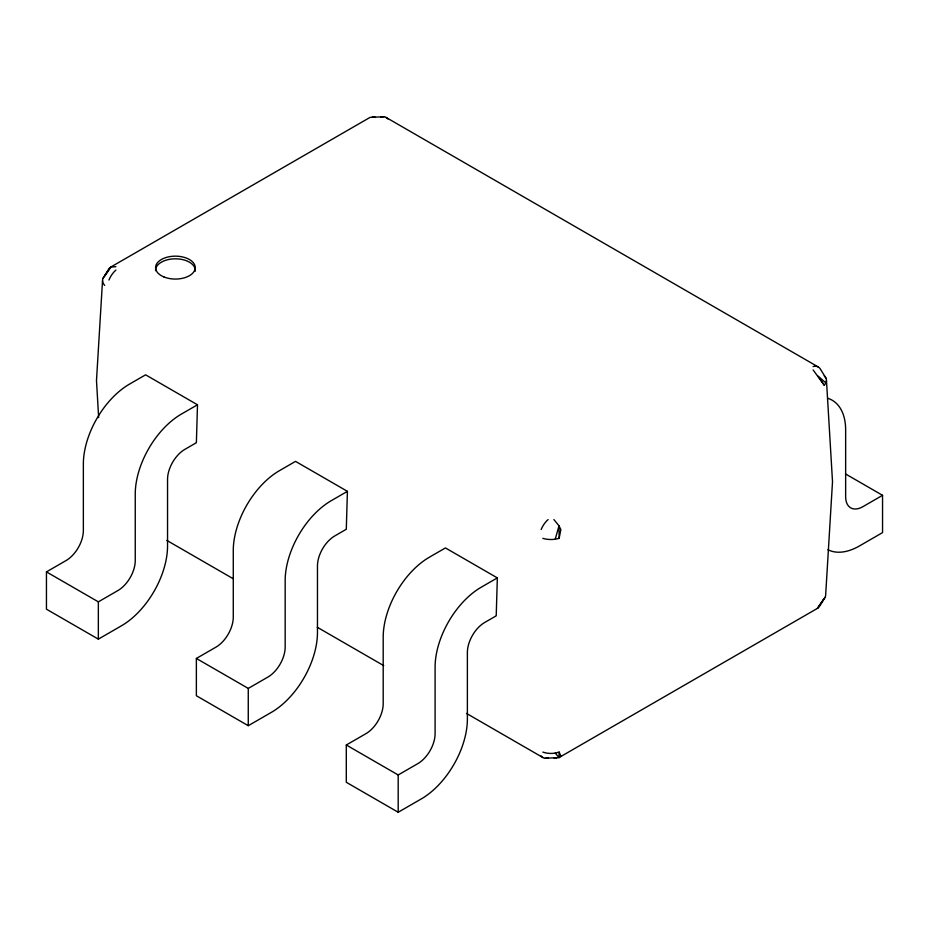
<?xml version="1.0" encoding="UTF-8"?>
<svg xmlns="http://www.w3.org/2000/svg" width="929" height="929" viewBox="0 0 929 929"><rect width="100%" height="100%" fill="white"/><g stroke="black" fill="none" stroke-linecap="round" stroke-linejoin="round"><path stroke-width="1.39" d="M545.346 758.25L559.003 757.576L559.142 752.095L555.217 753.094A16.304 10.056 0 0 1 542.85 752.095M197.494 404.789L196.391 442.25A16.35 9.441 -60 0 0 196.379 442.715L184.836 449.381A24.468 14.121 -60 0 0 167.545 479.341L167.545 545.927A65.239 37.659 -60 0 1 121.409 625.821L98.346 639.14L46.45 609.18L46.45 571.892L66.052 560.57A24.468 14.121 -60 0 0 83.355 530.61L83.355 464.024A65.239 37.659 -60 0 1 129.479 384.13L145.598 374.828L197.494 404.789L181.376 414.09A65.239 37.659 -60 0 0 135.251 493.996L135.251 560.57A24.468 14.121 -60 0 1 117.948 590.53L98.346 601.853L46.45 571.892M347.423 491.336L346.308 528.81A16.35 9.441 -60 0 0 346.296 529.275L334.765 535.94A24.468 14.121 -60 0 0 317.463 565.9L317.463 632.486A65.239 37.659 -60 0 1 271.338 712.38L248.264 725.7L196.367 695.74L196.367 658.452L215.981 647.13A24.468 14.121 -60 0 0 233.272 617.17L233.272 550.583A65.239 37.659 -60 0 1 279.408 470.689L295.527 461.376L347.423 491.336L331.305 500.65A65.239 37.659 -60 0 0 285.168 580.544L285.168 647.13A24.468 14.121 -60 0 1 267.877 677.09L248.264 688.412L196.367 658.452M497.34 577.896L496.225 615.358A16.35 9.441 -60 0 0 496.225 615.834L484.683 622.488A24.468 14.121 -60 0 0 467.38 652.46L467.38 719.034A65.239 37.659 -60 0 1 421.255 798.94L398.193 812.248L346.296 782.288L346.296 745L365.898 733.689A24.468 14.121 -60 0 0 383.201 703.729L383.201 637.143A65.239 37.659 -60 0 1 429.326 557.237L445.444 547.936L497.34 577.896L481.222 587.209A65.239 37.659 -60 0 0 435.097 667.103L435.097 733.689A24.468 14.121 -60 0 1 417.795 763.65L398.193 774.972L346.296 745M102.527 280.604L96.488 380.472L98.648 417.609M542.85 538.356A16.304 8.744 0 0 0 555.217 539.226L559.142 538.356L560.849 529.542L559.003 525.826L553.916 519.578M555.217 539.226L559.003 525.826L559.142 538.356M104.71 285.4A16.304 9.406 3.5 0 1 103.084 278.189L108.96 268.644L110.806 267.053L369.997 117.414L383.654 116.752M826.473 380.472L832.512 481.663L825.672 594.85A16.304 9.406 3.5 0 1 825.115 597.266L819.227 606.811L817.392 608.402L559.003 757.576L555.217 753.094M104.71 275.983L110.806 267.053L115.893 266.693M823.489 599.472L817.392 608.402L825.115 597.266M103.084 278.189L110.806 267.053M813.107 369.939L824.29 385.268L825.916 382.934A16.304 9.406 -3.5 0 0 824.29 375.862M559.003 757.576L560.849 755.985L559.142 752.095M827.948 549.747A65.239 37.659 -60 0 0 859.488 545.927L882.55 532.607L882.55 495.32L862.948 506.642A24.468 14.121 -60 0 1 845.645 496.655L845.645 430.069A65.239 37.659 -60 0 0 827.6 398.227M372.355 116.752L375.084 117.054M553.916 757.948L556.645 758.25M386.023 117.414L818.194 366.932M845.483 473.918L882.55 495.32M166.79 540.388L233.249 578.755M317.265 627.261L383.723 665.629M466.486 713.414L542.977 757.576M825.916 382.934L818.194 376.175L824.29 385.268M825.916 378.068L820.04 368.523A16.304 9.418 -60 0 0 813.107 366.56M398.193 774.972L398.193 812.248M248.264 688.412L248.264 725.7M98.346 601.853L98.346 639.14M155.561 270.629A19.846 11.462 0 0 1 176.022 258.819A19.846 11.462 0 0 1 195.148 271.349M380.925 117.054A16.304 9.418 -60 0 1 387.857 119.005M108.96 280.024A16.304 9.418 -60 0 1 115.893 270.06M541.142 529.542A16.304 9.418 -60 0 1 548.075 519.578M548.075 757.948A16.304 9.418 -60 0 1 541.142 755.985M163.899 276.947A19.846 11.462 0 0 0 195.148 268.69A19.846 11.462 0 0 0 167.139 257.194A19.846 11.462 0 0 0 163.899 276.947"/></g></svg>
